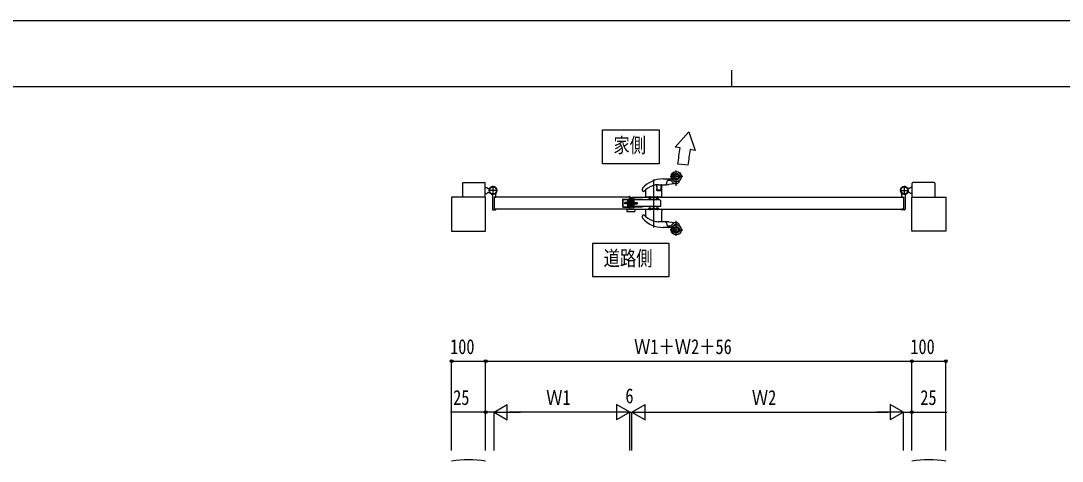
# Model space of a CAD drawing. Units: millimetres, scale not verified. Extents: x -4205 to 4205, y -2970 to 2970.
# Drawn here: x -2099 to 969, y 1672 to 2970 of the extents above; entities that cross this region are included whole.
import ezdxf
from ezdxf.enums import TextEntityAlignment as Align

# ---------------------------------------------------------------- set-up
doc = ezdxf.new("R2010")
doc.units = ezdxf.units.MM
doc.header["$LTSCALE"] = 12
for name, color, linetype in [('0-2_USER1', 3, 'Continuous'), ('0-3_YKK_12', 2, 'Continuous'), ('0-4_YKK_A1', 4, 'Continuous'), ('0-5_YKK_D', 6, 'Continuous'), ('0-6_YKK_ZWAK', 7, 'Continuous')]:
    doc.layers.add(name, color=color, linetype=linetype)
doc.styles.add('ＭＳ ゴシック', font='')
doc.styles.get('ＭＳ ゴシック').set_extended_font_data('MS Gothic')

msp = doc.modelspace()

# ---------------------------------------------------------------- linework, layer by layer
at = {"layer": '0-2_USER1'}
for points in [[(-385.18, 2548.35), (-385.18, 2648.35), (-218.78, 2648.35), (-218.78, 2548.35)], [(-413.98, 2215), (-413.98, 2315), (-189.98, 2315), (-189.98, 2215)]]:
    msp.add_lwpolyline(points, close=True, dxfattribs=at)
at = {"layer": '0-3_YKK_12'}
for p, q in [((-302.18, 2432.5), (-321.7, 2432.5)), ((-301.98, 2433), (-301.98, 2450))]:
    msp.add_line(p, q, dxfattribs=at)
at = {"layer": '0-4_YKK_A1'}
for p, q in [((-131.19, 2642.57), (-171.41, 2598.05)), ((-131.19, 2642.57), (-112.32, 2587.63)), ((-157.07, 2595.52), (-171.41, 2598.05)), ((-112.32, 2587.63), (-127.1, 2590.23)), ((-133.53, 2544.65), (-163.37, 2547.83)), ((-167.98, 2484.12), (-167.98, 2528.6)), ((-797.98, 2491.5), (-797.98, 2450)), ((-795.98, 2493.5), (-732.98, 2493.5)), ((-730.98, 2450), (-730.98, 2491.5)), ((-234.98, 2502.4), (-234.98, 2360.54)), ((-226.37, 2486.31), (-226.38, 2486.31)), ((-225.83, 2479.99), (-226.36, 2486.06)), ((-226.35, 2486.17), (-225.82, 2480.14)), ((-219.98, 2487), (-199.94, 2487)), ((-213.48, 2485.5), (-213.48, 2473)), ((-210.98, 2473), (-210.98, 2486)), ((-206.98, 2504), (-182.12, 2504)), ((-198.48, 2487), (-199.94, 2487)), ((-195.13, 2497.88), (-198.05, 2488.41)), ((-192.26, 2500), (-188.89, 2500)), ((-166.79, 2490.27), (-189.52, 2487.54)), ((-148.68, 2511), (-186.28, 2511)), ((527.02, 2450), (527.02, 2491.5)), ((592.02, 2493.5), (529.02, 2493.5)), ((594.02, 2491.5), (594.02, 2450)), ((-730.98, 2478.5), (-725.98, 2478.5)), ((-730.98, 2461.5), (-725.98, 2461.5)), ((-723.48, 2476), (-725.98, 2478.5)), ((-723.48, 2464), (-725.98, 2461.5)), ((-723.48, 2476), (-717.79, 2476)), ((-723.48, 2464), (-717.79, 2464)), ((-694.98, 2470), (-720.98, 2470)), ((-709.98, 2455.06), (-709.98, 2414.5)), ((-707.98, 2457), (-707.98, 2483)), ((-699.98, 2450.8), (-699.98, 2459.84)), ((-267.98, 2470.26), (-267.98, 2474.65)), ((-257.98, 2450), (-257.98, 2471.81)), ((-225.82, 2480.14), (-225.36, 2474.86)), ((-224.98, 2470.3), (-225.39, 2475.01)), ((-225.36, 2474.86), (-225.02, 2470.96)), ((-224.98, 2470.3), (-213.48, 2470.3)), ((-214.48, 2470.5), (-224.52, 2470.5)), ((-213.98, 2485), (-213.98, 2483.23)), ((-213.48, 2473), (-213.48, 2470.3)), ((-210.98, 2473), (-213.48, 2473)), ((-210.98, 2450), (-210.98, 2473)), ((491.02, 2470), (517.02, 2470)), ((496.02, 2450.8), (496.02, 2459.84)), ((504.02, 2457), (504.02, 2483)), ((506.02, 2455.06), (506.02, 2414.5)), ((519.52, 2476), (513.83, 2476)), ((519.52, 2464), (513.83, 2464)), ((519.52, 2476), (522.02, 2478.5)), ((519.52, 2464), (522.02, 2461.5)), ((527.02, 2478.5), (522.02, 2478.5)), ((527.02, 2461.5), (522.02, 2461.5)), ((-704.98, 2450), (-704.98, 2415)), ((-704.68, 2450.3), (-700.48, 2450.3)), ((-325.48, 2421.5), (-325.48, 2443.5)), ((-325.48, 2443.5), (-304.98, 2443.5)), ((-324.48, 2444.5), (-305.98, 2444.5)), ((-324.48, 2421.5), (-324.48, 2443.5)), ((-319.48, 2430.5), (-319.48, 2434.5)), ((-304.98, 2434.5), (-319.48, 2434.5)), ((-304.98, 2434.12), (-319.48, 2434.12)), ((-304.98, 2430.88), (-319.48, 2430.88)), ((-304.98, 2430.5), (-319.48, 2430.5)), ((-311.98, 2444), (-311.98, 2421)), ((-311.48, 2444.5), (-307.48, 2444.5)), ((-311.48, 2441.5), (-304.98, 2441.5)), ((-298.98, 2440), (-310.48, 2440)), ((-308.48, 2435.38), (-303.98, 2430.13)), ((-305.98, 2444.5), (-307.48, 2444.5)), ((-307.48, 2444.5), (-305.98, 2444.5)), ((-307.48, 2444.5), (-307.48, 2420.5)), ((-305.98, 2451), (-305.98, 2452.5)), ((-305.98, 2420.5), (-305.98, 2444.5)), ((-305.98, 2442.9), (-305.98, 2444.5)), ((-305.98, 2441.92), (-305.98, 2442.9)), ((-305.98, 2442.08), (-305.98, 2420.5)), ((-305.98, 2436), (-304.98, 2436)), ((-304.98, 2429), (-305.98, 2429)), ((-304.98, 2450), (-304.98, 2415)), ((-304.98, 2443), (-304.98, 2450)), ((-304.98, 2421.5), (-304.98, 2443.5)), ((-304.98, 2420), (-304.98, 2441.5)), ((-304.98, 2429.7), (-304.98, 2435.3)), ((-303.78, 2428.5), (-304.98, 2429.7)), ((-303.98, 2430.13), (-300.64, 2426.22)), ((-303.78, 2436.5), (-303.78, 2428.5)), ((-303.48, 2428.5), (-303.78, 2428.5)), ((-303.48, 2436.5), (-303.48, 2428.5)), ((-303.48, 2428.5), (-303.48, 2436.5)), ((-298.98, 2450), (-298.98, 2415)), ((-298.98, 2445), (-297.48, 2445)), ((-298.98, 2420), (-298.98, 2445)), ((-298.68, 2436.5), (-298.98, 2436.5)), ((-298.68, 2428.5), (-298.98, 2428.5)), ((-298.68, 2436.5), (-298.68, 2428.5)), ((-296.68, 2434.5), (-298.68, 2436.5)), ((-296.68, 2430.5), (-298.68, 2428.5)), ((-297.48, 2420), (-297.48, 2445)), ((-294.98, 2443), (-297.48, 2443)), ((-294.98, 2442), (-297.48, 2442)), ((-291.98, 2434.5), (-296.68, 2434.5)), ((-296.68, 2434.5), (-296.68, 2430.5)), ((-296.68, 2434.1), (-291.98, 2434.1)), ((-296.68, 2430.9), (-291.98, 2430.9)), ((-291.98, 2430.5), (-296.68, 2430.5)), ((-294.98, 2437.5), (-295.88, 2437.5)), ((-295.88, 2427.5), (-295.88, 2437.5)), ((-295.88, 2427.5), (-294.98, 2427.5)), ((-294.98, 2444.9), (-294.98, 2420.1)), ((-293.98, 2444.9), (-294.98, 2444.9)), ((-294.98, 2437.5), (-294.98, 2442)), ((-294.98, 2420.3), (-294.98, 2427.5)), ((-293.98, 2420.1), (-293.98, 2444.9)), ((-267.48, 2443), (-291.98, 2443)), ((-216.58, 2442), (-291.98, 2442)), ((-291.98, 2434.5), (-282.98, 2434.5)), ((-291.98, 2434.1), (-282.98, 2434.1)), ((-291.98, 2430.9), (-282.98, 2430.9)), ((-291.98, 2430.5), (-282.98, 2430.5)), ((-282.98, 2434.5), (-282.98, 2430.5)), ((-267.48, 2442), (-267.48, 2443)), ((-210.98, 2450), (-257.98, 2450)), ((-249.78, 2450), (-249.78, 2449)), ((-249.78, 2449), (-242.18, 2449)), ((-249.38, 2447.88), (-249.48, 2449)), ((-245.98, 2453.03), (-245.98, 2445.43)), ((-242.48, 2449), (-242.58, 2447.88)), ((-242.18, 2449), (-242.18, 2450)), ((-239.98, 2448.3), (-239.98, 2450)), ((-230.28, 2448), (-239.68, 2448)), ((-229.98, 2450), (-229.98, 2448.3)), ((-227.38, 2447.88), (-227.48, 2449)), ((-223.98, 2453.47), (-223.98, 2445.43)), ((-220.48, 2449), (-220.58, 2447.88)), ((500.72, 2450.3), (496.52, 2450.3)), ((501.02, 2450), (501.02, 2415)), ((-707.98, 2412.5), (-700.98, 2412.5)), ((-304.98, 2415), (-704.98, 2415)), ((-704.68, 2414.7), (-700.48, 2414.7)), ((-699.98, 2414.2), (-699.98, 2413.5)), ((-325.48, 2421.5), (-304.98, 2421.5)), ((-324.48, 2420.5), (-305.98, 2420.5)), ((-313.98, 2415), (-313.98, 2408.5)), ((-313.98, 2415), (-289.98, 2415)), ((-312.98, 2407.5), (-290.98, 2407.5)), ((-307.48, 2420.5), (-311.48, 2420.5)), ((-307.48, 2420.5), (-305.98, 2420.5)), ((-307.48, 2420.5), (-305.98, 2420.5)), ((-297.48, 2420), (-298.98, 2420)), ((-298.98, 2415), (501.02, 2415)), ((-294.98, 2420.1), (-293.98, 2420.1)), ((-214.98, 2423), (-291.98, 2423)), ((-291.98, 2422), (-267.48, 2422)), ((-289.98, 2415), (-289.98, 2408.5)), ((-267.98, 2390.35), (-267.98, 2394.74)), ((-267.48, 2423), (-267.48, 2422)), ((-257.98, 2415), (-210.98, 2415)), ((-257.98, 2393.19), (-257.98, 2415)), ((-249.48, 2416), (-249.38, 2417.12)), ((-245.98, 2419.57), (-245.98, 2411.97)), ((-242.58, 2417.12), (-242.48, 2416)), ((-239.98, 2415), (-239.98, 2416.7)), ((-230.28, 2417), (-239.68, 2417)), ((-229.98, 2415), (-229.98, 2416.7)), ((-227.78, 2416), (-227.78, 2415)), ((-220.18, 2416), (-227.78, 2416)), ((-227.48, 2416), (-227.38, 2417.12)), ((-223.98, 2419.57), (-223.98, 2411.53)), ((-220.58, 2417.12), (-220.48, 2416)), ((-220.18, 2415), (-220.18, 2416)), ((-210.98, 2415), (-210.98, 2412)), ((-210.98, 2412), (-210.98, 2408.5)), ((-210.98, 2378.5), (-210.98, 2408.5)), ((496.02, 2414.2), (496.02, 2413.5)), ((500.72, 2414.7), (496.52, 2414.7)), ((504.02, 2412.5), (497.02, 2412.5)), ((-199.94, 2378), (-219.98, 2378)), ((-199.94, 2378), (-198.48, 2378)), ((-198.05, 2376.59), (-195.13, 2367.12)), ((-188.89, 2365), (-192.26, 2365)), ((-189.52, 2377.46), (-166.79, 2374.73)), ((-167.98, 2336.4), (-167.98, 2380.88)), ((-182.12, 2361), (-206.98, 2361)), ((-186.28, 2354), (-148.68, 2354))]:
    msp.add_line(p, q, dxfattribs=at)
for points in [[(-213.98, 2483.23), (-213.98, 2473.8), (-213.98, 2471)], [(-304.98, 2450), (-704.98, 2450), (-704.98, 2415)], [(-304.98, 2441.5), (-304.98, 2443), (-311.48, 2443), (-311.48, 2441.5)], [(-310.98, 2439.5), (-310.98, 2438.3), (-308.48, 2435.38)], [(-303.48, 2450), (-303.48, 2420), (-304.98, 2420)], [(-303.48, 2436.5), (-303.78, 2436.5), (-304.98, 2435.3)], [(-298.98, 2450), (501.02, 2450), (501.02, 2415)], [(-292.98, 2420.1), (-291.98, 2420.1), (-291.98, 2444.9), (-292.98, 2444.9), (-293.98, 2444.9)], [(-293.98, 2420.1), (-292.98, 2420.1), (-292.98, 2444.9)], [(-227.78, 2450), (-227.78, 2449), (-220.18, 2449), (-220.18, 2450)], [(-214.98, 2440.4), (-214.98, 2424.6), (-214.98, 2423)], [(-294.98, 2420.3), (-296.18, 2420.3), (-297.48, 2420.3)], [(-242.18, 2415), (-242.18, 2416), (-249.78, 2416), (-249.78, 2415)]]:
    msp.add_lwpolyline(points, dxfattribs=at)
for points in [[(-829.98, 2350), (-729.98, 2350), (-729.98, 2450), (-829.98, 2450)], [(626.02, 2350), (526.02, 2350), (526.02, 2450), (626.02, 2450)]]:
    msp.add_lwpolyline(points, close=True, dxfattribs=at)
for centre, radius in [((-167.98, 2511), 15), ((-167.98, 2511), 14.7), ((-167.98, 2511), 9.71), ((-167.98, 2511), 6.62), ((-707.98, 2470), 11.5), ((-707.98, 2470), 10.35), ((504.02, 2470), 11.5), ((504.02, 2470), 10.35), ((-167.98, 2354), 15), ((-167.98, 2354), 14.7), ((-167.98, 2354), 9.71), ((-167.98, 2354), 6.62)]:
    msp.add_circle(centre, radius, dxfattribs=at)
for centre, radius, start, end in [((-8158.16, 3627.41), 8067.36, 352.30953, 352.65116), ((535.96, 2473.33), 673.28, 170.00114, 173.91932), ((-795.98, 2491.5), 2, 90, 180), ((-732.98, 2491.5), 2, 360, 90), ((-206.98, 2424), 80, 90.00041, 138.8719), ((-219.98, 2437), 50, 90.00002, 111.86372), ((-226.86, 2486.02), 0.5, 5, 97.98573), ((-228.34, 2486), 2, 5, 16.92345), ((-210.98, 2485), 3, 138.18969, 180), ((-211.98, 2485.5), 1.5, 90, 180), ((-211.98, 2486), 1, 0, 90), ((-199.96, 2489), 2, 270, 330), ((-198.48, 2562), 75, 270, 276.85992), ((-199.96, 2489), 2, 330, 342.89708), ((-192.26, 2497), 3, 90, 162.89708), ((-188.89, 2490), 10, 39.77031, 90), ((-182.12, 2502.5), 1.5, 31.00806, 89.99901), ((-167.98, 2507.4), 17.2, 219.77031, 270), ((-167.98, 2511), 15, 211.00806, 297.32214), ((-167.98, 2511), 15, 261.17985, 278.82015), ((-167.98, 2500.2), 10, 270, 276.85992), ((-167.98, 2500.2), 10, 276.85992, 332.99743), ((-160.41, 2496.34), 1.5, 332.99743, 117.32214), ((529.02, 2491.5), 2, 90, 180), ((592.02, 2491.5), 2, 0, 90), ((-707.98, 2470), 11.5, 321.98772, 244.89722), ((-714.98, 2455.06), 5, 0.00002, 64.89722), ((-694.98, 2459.84), 5, 141.98772, 180), ((-264.98, 2474.65), 3, 138.8714, 180), ((-264.98, 2470.25), 3, 179.8597, 312.73203), ((-208.81, 2409.16), 80, 111.86371, 132.59171), ((-256.98, 2471.81), 1, 141.82148, 180), ((-224.52, 2471), 0.5, 185, 270), ((-214.48, 2471), 0.5, 270, 0), ((504.02, 2470), 11.5, 295.10278, 218.01228), ((491.02, 2459.84), 5, 0, 38.01228), ((511.02, 2455.06), 5, 115.10278, 179.99998), ((-704.68, 2450), 0.3, 90, 180), ((-700.48, 2450.8), 0.5, 270, 360), ((-324.48, 2443.5), 1, 90, 180), ((-311.48, 2444), 0.5, 90, 180), ((-310.48, 2439.5), 0.5, 90, 180), ((-305.98, 2450), 2.5, 0, 90), ((-305.98, 2450), 1, 0, 90), ((-297.98, 2428.5), 3.5, 220.57456, 253.39845), ((-248.09, 2447.99), 1.3, 185, 254.11915), ((-245.98, 2455.4), 9, 254.11915, 285.88085), ((-243.87, 2447.99), 1.3, 285.88085, 355), ((-239.68, 2448.3), 0.3, 180, 270), ((-230.28, 2448.3), 0.3, 270, 0), ((-226.09, 2447.99), 1.3, 185, 254.11915), ((-223.98, 2455.4), 9, 254.11915, 285.88085), ((-221.87, 2447.99), 1.3, 285.88085, 355), ((-216.58, 2440.4), 1.6, 0, 90), ((496.52, 2450.8), 0.5, 180, 270), ((500.72, 2450), 0.3, 0, 90), ((-707.98, 2414.5), 2, 180, 270), ((-704.68, 2415), 0.3, 180, 270), ((-700.98, 2413.5), 1, 270, 360), ((-700.48, 2414.2), 0.5, 360, 90), ((-324.48, 2421.5), 1, 180, 270), ((-312.98, 2408.5), 1, 180, 270), ((-311.48, 2421), 0.5, 180, 270), ((-290.98, 2408.5), 1, 270, 360), ((-264.98, 2394.75), 3, 47.26797, 180.1403), ((-208.81, 2455.84), 80, 227.40829, 248.13629), ((-256.98, 2393.19), 1, 180, 218.17852), ((-248.09, 2417.01), 1.3, 105.88085, 175), ((-245.98, 2409.6), 9, 74.11915, 105.88085), ((-243.87, 2417.01), 1.3, 5, 74.11915), ((-239.68, 2416.7), 0.3, 90, 180), ((-230.28, 2416.7), 0.3, 0, 90), ((-226.09, 2417.01), 1.3, 105.88085, 175), ((-223.98, 2409.6), 9, 74.11915, 105.88085), ((-221.87, 2417.01), 1.3, 5, 74.11915), ((496.52, 2414.2), 0.5, 90, 180), ((497.02, 2413.5), 1, 180, 270), ((500.72, 2415), 0.3, 270, 0), ((504.02, 2414.5), 2, 270, 0), ((-264.98, 2390.35), 3, 180, 221.1286), ((-206.98, 2441), 80, 221.1281, 269.99959), ((-219.98, 2428), 50, 248.13628, 269.99998), ((-211.98, 2378.5), 1, 354.60366, 0), ((-210.18, 2379), 1, 216.44456, 270), ((-199.96, 2376), 2, 30, 90), ((-198.48, 2303), 75, 83.14008, 90), ((-199.96, 2376), 2, 17.10292, 30), ((-192.26, 2368), 3, 197.10292, 270), ((-188.89, 2375), 10, 270, 320.22969), ((-167.98, 2357.6), 17.2, 90, 140.22969), ((-167.98, 2354), 15, 62.67786, 148.99194), ((-167.98, 2354), 15, 81.17985, 98.82015), ((-167.98, 2364.8), 10, 83.14008, 90), ((-167.98, 2364.8), 10, 27.00257, 83.14008), ((-160.41, 2368.66), 1.5, 242.67786, 27.00257), ((-182.12, 2362.5), 1.5, 270.00099, 328.99194), ((-779.98, 1356), 320, 80.9989, 99.0011), ((576.02, 1356), 320, 80.9989, 99.0011)]:
    msp.add_arc(centre, radius, start, end, dxfattribs=at)
at = {"layer": '0-5_YKK_D'}
for p, q in [((-829.98, 1703.62), (-829.98, 1967.5)), ((-829.98, 1966.5), (-729.98, 1966.5)), ((-729.98, 1703.62), (-729.98, 1967.5)), ((-729.98, 1703.62), (-729.98, 1967.5)), ((-729.98, 1966.5), (526.02, 1966.5)), ((526.02, 1703.62), (526.02, 1967.5)), ((526.02, 1703.62), (526.02, 1967.5)), ((526.02, 1966.5), (626.02, 1966.5)), ((626.02, 1703.62), (626.02, 1967.5)), ((-729.98, 1703.62), (-729.98, 1817.5)), ((-704.98, 1816.5), (-666.01, 1839)), ((-704.98, 1703.62), (-704.98, 1817.5)), ((-704.98, 1703.62), (-704.98, 1817.5)), ((-704.98, 1816.5), (-666.01, 1794)), ((-704.98, 1816.5), (-627.04, 1816.5)), ((-666.01, 1794), (-666.01, 1839)), ((-349.98, 1816.5), (-659.98, 1816.5)), ((-304.98, 1816.5), (-382.92, 1816.5)), ((-304.98, 1816.5), (-343.95, 1839)), ((-343.95, 1839), (-343.95, 1794)), ((-304.98, 1816.5), (-343.95, 1794)), ((-304.98, 1816.5), (-321.98, 1816.5)), ((-304.98, 1703.62), (-304.98, 1817.5)), ((-304.98, 1703.62), (-304.98, 1817.5)), ((-304.98, 1816.5), (-298.98, 1816.5)), ((-298.98, 1816.5), (-260.01, 1839)), ((-298.98, 1703.62), (-298.98, 1817.5)), ((-298.98, 1703.62), (-298.98, 1817.5)), ((-298.98, 1816.5), (-281.98, 1816.5)), ((-298.98, 1816.5), (-260.01, 1794)), ((-298.98, 1816.5), (-221.04, 1816.5)), ((-260.01, 1794), (-260.01, 1839)), ((-253.98, 1816.5), (456.02, 1816.5)), ((501.02, 1816.5), (423.08, 1816.5)), ((501.02, 1816.5), (462.05, 1839)), ((462.05, 1839), (462.05, 1794)), ((501.02, 1816.5), (462.05, 1794)), ((501.02, 1703.62), (501.02, 1817.5)), ((501.02, 1703.62), (501.02, 1817.5)), ((526.02, 1703.62), (526.02, 1817.5))]:
    msp.add_line(p, q, dxfattribs=at)
for points in [[(-704.98, 1816.5), (-729.98, 1816.5), (-833.38, 1816.5)], [(501.02, 1816.5), (526.02, 1816.5), (629.42, 1816.5)]]:
    msp.add_lwpolyline(points, dxfattribs=at)
for centre in [(-829.98, 1966.5), (-729.98, 1966.5), (-729.98, 1966.5), (526.02, 1966.5), (526.02, 1966.5), (626.02, 1966.5), (-729.98, 1816.5), (526.02, 1816.5)]:
    msp.add_circle(centre, 4.25, dxfattribs=at)
at = {"layer": '0-6_YKK_ZWAK'}
for p, q in [((-4.98, 2825), (-4.98, 2775)), ((3895.02, 2775), (-3904.98, 2775))]:
    msp.add_line(p, q, dxfattribs=at)
msp.add_lwpolyline([(-4205, -2970), (4205, -2970), (4205, 2970), (-4205, 2970)], close=True, dxfattribs=at)

# ---------------------------------------------------------------- texts
at = {"layer": '0-2_USER1', "style": 'ＭＳ ゴシック', "width": 0.8}
for s, p in [('家側', (-353.18, 2568.35)), ('道路側', (-381.98, 2235))]:
    msp.add_text(s, height=43.99, dxfattribs=at).set_placement(p, align=Align.BOTTOM_LEFT)
at = {"layer": '0-5_YKK_D', "style": 'ＭＳ ゴシック', "width": 0.8}
for s, p in [('100', (-834.38, 1974.5)), ('Ｗ1＋Ｗ2＋56', (-292.38, 1974.5)), ('100', (521.62, 1974.5)), ('25', (-825.38, 1824.5)), ('Ｗ1', (-551.38, 1824.5)), ('6', (-317.98, 1829.5)), ('Ｗ2', (54.62, 1824.5)), ('25', (551.02, 1824.5))]:
    msp.add_text(s, height=43.99, dxfattribs=at).set_placement(p, align=Align.BOTTOM_LEFT)

doc.saveas('drawing.dxf')
